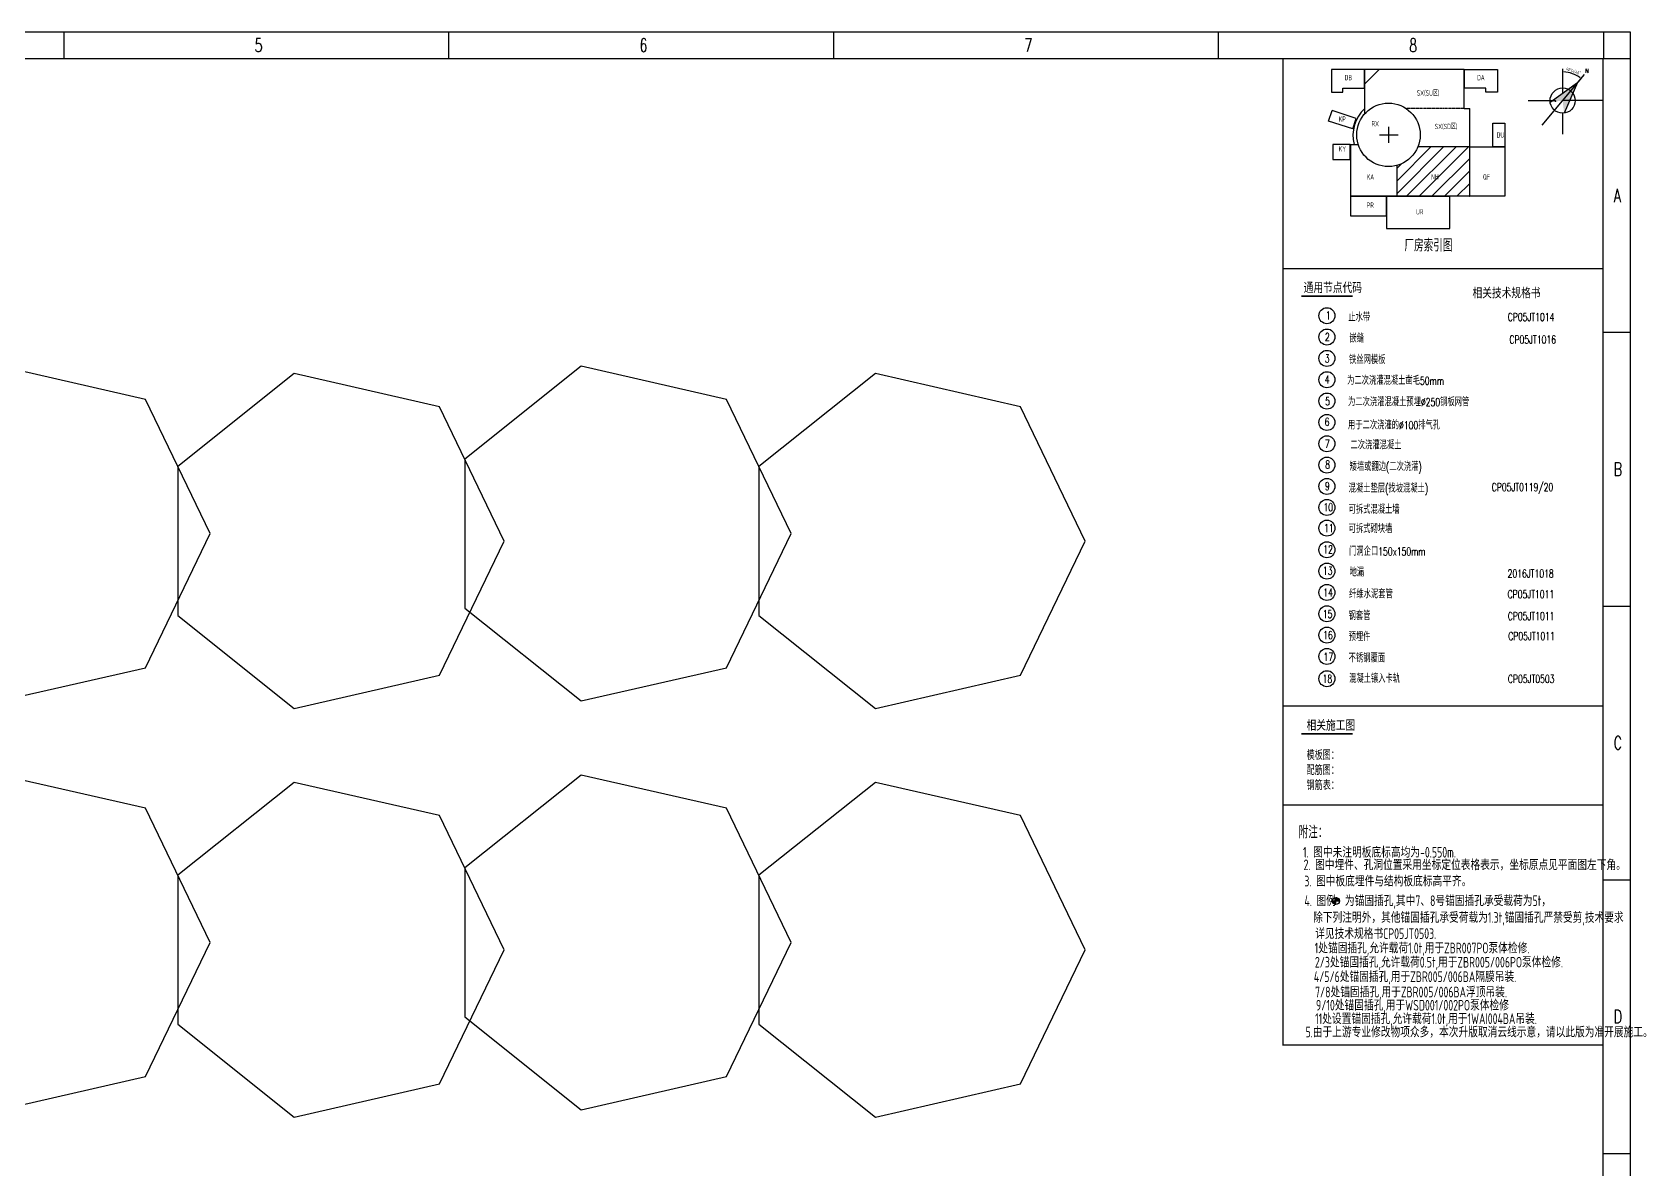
# Model space of a CAD drawing. Extents: x -383207 to 558143, y -95136 to 11777.
# Drawn here: x -280539 to -235619, y -62883 to -30906 of the extents above; entities that cross this region are included whole.
import ezdxf
from ezdxf.enums import TextEntityAlignment as Align

# ---------------------------------------------------------------- set-up
doc = ezdxf.new("R2010")
doc.units = 0
doc.linetypes.add('CENTER', pattern=[50.8, 31.75, -6.35, 6.35, -6.35])
doc.layers.get('0').update_dxf_attribs({"linetype": 'CONTINUOUS'})
for name, color, linetype in [('0S-HOLE', 1, 'CONTINUOUS'), ('B版云线202106', 2, 'CONTINUOUS'), ('C77(文本)', 7, 'CONTINUOUS'), ('DIM', 3, 'CONTINUOUS'), ('NHFVVP_CenterLine', 4, 'CONTINUOUS'), ('TEXT', 4, 'CONTINUOUS'), ('中心线', 2, 'CENTER'), ('缩略图', 4, 'CONTINUOUS')]:
    doc.layers.add(name, color=color, linetype=linetype)
doc.styles.add('ACP1000普通样式', font='tssdeng.shx', dxfattribs={"width": 0.7, "bigfont": 'tssdchn.shx'})
doc.styles.add('HZ', font='TXT.shx', dxfattribs={"width": 0.7, "bigfont": 'hz.shx'})
doc.styles.add('HZbine', font='txt_____.ttf', dxfattribs={"width": 0.7, "bigfont": 'HZTXT'})
doc.styles.add('ROMANT', font='ROMANT.shx', dxfattribs={"width": 0.618, "height": 450, "bigfont": 'ochinese.shx'})
doc.styles.add('S1', font='tssdeng.shx', dxfattribs={"width": 0.7, "bigfont": 'tssdchn.shx'})
doc.styles.add('TSSD_Dimension', font='Tssdeng.shx', dxfattribs={"width": 0.7, "bigfont": 'tssdchn.shx'})
doc.styles.add('TSSD_Label', font='tssdeng.shx', dxfattribs={"width": 0.7, "bigfont": 'hztxt.shx'})

# ---------------------------------------------------------------- blocks, each defined once
blk = doc.blocks.new('_ClosedBlank')
at = {"color": 0}
blk.add_lwpolyline([(0, 0, 0, 0.658, 0), (-2.5, 0, 0.658, 0.658, 0)], format="xyseb", dxfattribs=at)
blk = doc.blocks.new('A$C5E8E3E41')
at = {"layer": 'DIM'}
blk.add_line((160, -2794), (1787, -851), dxfattribs=at)
blk.add_arc((0, -2986), 2685, 52.20852, 87.86565, dxfattribs=at)
at = {"layer": '缩略图'}
for p, q in [((0, 0), (0, -2316)), ((-1925, -5287), (2050, -536)), ((-3235, -2986), (-671, -2986)), ((3695, -2985), (0, -2986)), ((0, -4168), (0, -6137))]:
    blk.add_line(p, q, dxfattribs=at)
blk.add_lwpolyline([(-1172, -3135), (1408, -1304), (135, -4160)], dxfattribs=at)
blk.add_circle((0, -2986), 1181, dxfattribs=at)
blk.add_point((-669, -3033), dxfattribs=at)
blk.add_point((-669, -3033), dxfattribs=at)
for points in [[(0, -2986), (-1172, -3135), (1408, -1304)], [(135, -4160), (1408, -1304), (0, -2986)]]:
    blk.add_solid(points, dxfattribs=at)
at = {"layer": 'DIM', "xscale": 100, "yscale": 100, "zscale": 100}
for p, rotation in [((0, -301), 178.9328260940947), ((1723, -927), 321.1413489768363)]:
    blk.add_blockref('_ClosedBlank', p, dxfattribs=dict(at, rotation=rotation))
at = {"layer": 'DIM', "color": 7, "insert": (1004, -222), "char_height": 300, "attachment_point": 5, "rotation": 340.03709, "style": 'TSSD_Dimension'}
blk.add_mtext('\\A1;40°44\'40"', dxfattribs=at)
at = {"layer": '缩略图', "style": 'ROMANT'}
blk.add_text('N', height=400, dxfattribs=at).set_placement((2099, -395))
blk = doc.blocks.new('A$C3CC76250')
at = {"layer": 'TEXT', "lineweight": 30}
h = blk.add_hatch(dxfattribs=at)
h.set_pattern_fill('ANSI31', color=256, scale=3000, style=0)
h.set_pattern_definition([(45, (-770190, -402651), (-6735.19, 6735.19), [])])
h.paths.add_polyline_path([(1880, 0), (1880, -2491, -0.375525), (4213, -2205), (7459, -2205), (7459, 0)])
h.paths.add_polyline_path([(4726, -1554), (6007, -1554), (6007, -1104), (4726, -1104)], flags=24)
h = blk.add_hatch(dxfattribs=at)
h.set_pattern_fill('ANSI31', color=5, scale=4000, style=0)
h.set_pattern_definition([(45, (-510316.34, 2095162.27), (-353.55339, 353.55339), [])])
h.paths.add_polyline_path([(7781, -4361), (4861, -4361, -0.231141), (3690, -5401), (3690, -7140), (7781, -7140)])
h.paths.add_polyline_path([(5553, -6236), (5965, -6236), (5965, -5872), (5553, -5872)], flags=24)
at = {"linetype": 'CENTER', "ltscale": 0.3}
blk.add_line((7459, -2205), (4213, -2205), dxfattribs=at)
at = {"layer": '中心线'}
for p, q in [((3210, -3227), (3210, -4134)), ((2709, -3682), (3757, -3682))]:
    blk.add_line(p, q, dxfattribs=at)
at = {"layer": '缩略图'}
for p, q in [((7459, 0), (1880, 0)), ((1880, -2491), (1880, 0)), ((7459, -2205), (7459, 0)), ((-152, -2905), (39, -2319)), ((1397, -2765), (39, -2319)), ((7459, -2205), (7781, -2205)), ((7781, -7140), (7781, -2205)), ((1202, -3349), (-152, -2905)), ((1202, -3349), (1397, -2765)), ((1068, -4221), (1068, -7140)), ((1068, -4221), (1509, -4221)), ((7781, -4361), (4861, -4361)), ((3690, -7140), (3690, -5401)), ((3690, -7140), (1068, -7140)), ((7781, -7140), (3690, -7140))]:
    blk.add_line(p, q, dxfattribs=at)
for points in [[(0, -1281), (651, -1281), (651, -1050), (1862, -1050), (1862, 0), (0, 0), (0, -1281)], [(9339, -1281), (8688, -1281), (8688, -1050), (7477, -1050), (7477, 0), (9339, 0), (9339, -1281)], [(1068, -7147), (1068, -8239), (3097, -8239), (3097, -7147), (1068, -7147)]]:
    blk.add_lwpolyline(points, dxfattribs=at)
for points in [[(9083, -4354), (9083, -3017), (9748, -3017), (9748, -4354)], [(1057, -4221), (77, -4221), (77, -5061), (1057, -5061)], [(7788, -4361), (9748, -4361), (9748, -7140), (7788, -7140)], [(3105, -8953), (6654, -8953), (6654, -7147), (3105, -7147)]]:
    blk.add_lwpolyline(points, close=True, dxfattribs=at)
blk.add_circle((3210, -3682), 1785, dxfattribs=at)
blk.add_arc((3210, -3682), 1995, 131.81448, 195.67471, dxfattribs=at)
at = {"layer": 'TEXT', "color": 7, "lineweight": 30, "xscale": 0.6000000000000001, "yscale": 0.6000000000000001, "zscale": 0.6000000000000001}
blk.add_blockref('A$C5E8E3E41', (13001, 36), dxfattribs=at)
at = {"color": 0, "linetype": 'ByBlock', "style": 'TSSD_Label', "width": 0.7}
for s, p in [('DB', (748, -610)), ('DA', (8191, -610)), ('KP', (411, -2945)), ('RX', (2258, -3207)), ('DU', (9291, -3840)), ('KY', (411, -4620)), ('KA', (1987, -6198)), ('NH', (5613, -6198)), ('QF', (8525, -6198)), ('PR', (1987, -7785)), ('UR', (4761, -8162))]:
    blk.add_text(s, height=300, dxfattribs=at).set_placement(p)
at = {"linetype": 'ByBlock', "style": 'TSSD_Label', "width": 0.7}
for s, p in [('SX(SU区)', (4801, -1479)), ('SX(SD区)', (5813, -3361))]:
    blk.add_text(s, height=300, dxfattribs=at).set_placement(p)
blk = doc.blocks.new('A$C4f303797')
at = {"layer": 'TEXT', "color": 7, "lineweight": 30, "xscale": 0.5, "yscale": 0.5, "zscale": 0.5}
blk.add_blockref('A$C3CC76250', (76, 4477), dxfattribs=at)
at = {"layer": 'C77(文本)', "color": 0, "style": 'S1', "width": 0.7}
blk.add_text('厂房索引图', height=350, dxfattribs=at).set_placement((2130, -751), align=Align.BOTTOM_LEFT)
blk = doc.blocks.new('A$Cc6a5050b')
at = {"layer": 'NHFVVP_CenterLine', "ltscale": 10}
blk.add_blockref('A$C4f303797', (-7851, -5335), dxfattribs=at)
blk = doc.blocks.new('A$Ce1f04ecb')
at = {"layer": 'B版云线202106', "xscale": 0.5, "yscale": 0.5, "zscale": 0.5}
blk.add_blockref('A$Cc6a5050b', (-286, -226), dxfattribs=at)

msp = doc.modelspace()

# ---------------------------------------------------------------- hatches: boundary and pattern name
at = {"layer": 'TEXT'}
h = msp.add_hatch(dxfattribs=at)
h.set_pattern_fill('ANSI31', color=4, style=0)
h.set_pattern_definition([(45, (-303791.45, 600473.5615), (-2.24506403, 2.24506403), [])])
edge = h.paths.add_edge_path()
edge.add_line((-243885.8, -55344.1), (-243785.8, -55344.1))
edge.add_arc((-243885.8, -55344.1), 100, 0, 90)
edge.add_line((-243885.8, -55244.1), (-243885.8, -55344.1))
edge = h.paths.add_edge_path()
edge.add_line((-243885.8, -55444.1), (-243885.8, -55344.1))
edge.add_line((-243885.8, -55344.1), (-243985.8, -55344.1))
edge.add_arc((-243885.8, -55344.1), 100, 180, 270)

# ---------------------------------------------------------------- linework, layer by layer
at = {"color": 4, "flags": 128}
for points in [[(-324794.3, -30906.3), (-235619.3, -30906.3)], [(-279647.3, -30906.3), (-279647.3, -31656.3)], [(-268829.3, -30906.3), (-268829.3, -31656.3)], [(-258011.3, -30906.3), (-258011.3, -31656.3)], [(-247193.3, -30906.3), (-247193.3, -31656.3)], [(-236369.3, -30906.3), (-236369.3, -31656.3)], [(-235619.3, -30906.3), (-235619.3, -93981.3)], [(-236369.3, -31656.3), (-235619.3, -31656.3)], [(-236369.3, -39353.2), (-235619.3, -39353.2)], [(-236369.3, -47050.1), (-235619.3, -47050.1)], [(-236369.3, -54746.9), (-235619.3, -54746.9)], [(-236369.3, -62443.8), (-235619.3, -62443.8)]]:
    msp.add_lwpolyline(points, dxfattribs=at)
for points in [[(-324794.3, -30906.3), (-235619.3, -30906.3), (-235619.3, -93981.3), (-324794.3, -93981.3)], [(-275534.3, -45014.5), (-277351.8, -41240.3), (-281435.8, -40308.2), (-284710.9, -42920), (-284710.9, -47109), (-281435.8, -49720.8), (-277351.8, -48788.6)], [(-259198.4, -45014.5), (-261016, -41240.3), (-265099.9, -40308.2), (-268375, -42920), (-268375, -47109), (-265099.9, -49720.8), (-261016, -48788.6)], [(-267266.5, -45221.9), (-269084, -41447.8), (-273168, -40515.6), (-276443.1, -43127.4), (-276443.1, -47316.4), (-273168, -49928.2), (-269084, -48996.1)], [(-250930.6, -45221.9), (-252748.1, -41447.8), (-256832.1, -40515.6), (-260107.2, -43127.4), (-260107.2, -47316.4), (-256832.1, -49928.2), (-252748.1, -48996.1)], [(-275534.3, -56509.9), (-277351.8, -52735.7), (-281435.8, -51803.6), (-284710.9, -54415.4), (-284710.9, -58604.4), (-281435.8, -61216.2), (-277351.8, -60284)], [(-267266.5, -56717.3), (-269084, -52943.1), (-273168, -52011), (-276443.1, -54622.8), (-276443.1, -58811.8), (-273168, -61423.6), (-269084, -60491.4)], [(-259198.4, -56509.9), (-261016, -52735.7), (-265099.9, -51803.6), (-268375, -54415.4), (-268375, -58604.4), (-265099.9, -61216.2), (-261016, -60284)], [(-250930.6, -56717.3), (-252748.1, -52943.1), (-256832.1, -52011), (-260107.2, -54622.8), (-260107.2, -58811.8), (-256832.1, -61423.6), (-252748.1, -60491.4)]]:
    msp.add_lwpolyline(points, close=True)
at = {"color": 4, "const_width": 37.5}
msp.add_lwpolyline([(-322919.3, -31656.3), (-236375.3, -31656.3), (-236375.3, -93231.3), (-322919.3, -93231.3)], close=True, dxfattribs=at)
at = {"layer": 'C77(文本)', "color": 4}
for p, q in [((-244475.3, -31656.3), (-236375.3, -31656.3)), ((-236375.3, -52868), (-236375.3, -31656.3)), ((-236368.1, -49868.8), (-245375.3, -49868.8)), ((-236367.3, -52648.2), (-245375.3, -52648.2))]:
    msp.add_line(p, q, dxfattribs=at)
at = {"layer": 'C77(文本)', "const_width": 45}
for points in [[(-244862.2, -38337.7), (-243416.3, -38337.7)], [(-244862.2, -50643.8), (-243416.3, -50643.8)]]:
    msp.add_lwpolyline(points, dxfattribs=at)
at = {"layer": 'TEXT', "color": 4}
for p, q in [((-243885.8, -55444.1), (-243885.8, -55244.1)), ((-243985.8, -55344.1), (-243785.8, -55344.1))]:
    msp.add_line(p, q, dxfattribs=at)
at = {"layer": 'TEXT'}
for centre in [(-244139, -38885.7), (-244139, -39485.7), (-244139, -40085.7), (-244139, -40685.7), (-244139, -41285.7), (-244139, -41885.7), (-244139, -42485.7), (-244139, -43085.7), (-244139, -43685.7), (-244139, -44279), (-244139, -44860.4), (-244139, -45469.5), (-244139, -46069.5), (-244139, -46669.5), (-244139, -47269.5), (-244139, -47869.5), (-244139, -48469.1), (-244139, -49093.9)]:
    msp.add_circle(centre, 225, dxfattribs=at)
at = {"layer": 'TEXT', "color": 4}
msp.add_circle((-243885.8, -55344.1), 100, dxfattribs=at)
at = {"layer": '缩略图'}
msp.add_line((-245375.3, -37562.6), (-236375.3, -37562.6), dxfattribs=at)
msp.add_lwpolyline([(-236375.3, -59397.3, 36, 36, 0), (-245375.3, -59397.3, 40, 40, 0), (-245375.3, -31656.3, 40, 40, 0)], format="xyseb", dxfattribs=at)

# ---------------------------------------------------------------- block references
at = {"layer": '0S-HOLE', "xscale": 2, "yscale": 2, "zscale": 2}
msp.add_blockref('A$Ce1f04ecb', (-235667.5, -30649), dxfattribs=at)

# ---------------------------------------------------------------- texts
at = {"color": 4, "style": 'HZbine', "width": 0.7}
for s, p in [('5', (-274282.2, -31468.8)), ('6', (-263464.2, -31468.8)), ('7', (-252646.2, -31468.8)), ('8', (-241828.2, -31468.8)), ('A', (-236080.2, -35692.8)), ('B', (-236080.2, -43389.7)), ('C', (-236080.2, -51086.5)), ('D', (-236080.2, -58783.4))]:
    msp.add_text(s, height=375, dxfattribs=at).set_placement(p)
at = {"layer": 'C77(文本)', "style": 'S1', "width": 0.7}
for s, height, p in [('通用节点代码', 300, (-244793.2, -38250.3)), ('相关施工图', 300, (-244711.7, -50556.5)), ('附注：', 350, (-244933.7, -53582.1))]:
    msp.add_text(s, height=height, dxfattribs=at).set_placement(p)
at = {"layer": 'C77(文本)', "color": 4, "style": 'S1', "width": 0.7}
for s, p in [('模板图：', (-244712, -51376.2)), ('配筋图：', (-244712, -51798.4)), ('钢筋表：', (-244712, -52220.8))]:
    msp.add_text(s, height=250, dxfattribs=at).set_placement(p)
at = {"layer": 'TEXT', "style": 'HZ', "width": 0.7}
for s, height, p in [('相关技术规格书', 300, (-240047.3, -38398.8)), ('1', 225, (-244172.5, -38989.1)), ('止水带', 225, (-243539.1, -39046.2)), ('CP05JT1014', 225, (-239056, -39036.2)), ('2', 225, (-244195.7, -39597.3)), ('嵌缝', 225, (-243505.2, -39638.8)), ('CP05JT1016', 225, (-239009.7, -39671)), ('3', 225, (-244199.1, -40201.4)), ('铁丝网模板', 225, (-243518.1, -40241.4)), ('4', 225, (-244197.1, -40792.9)), (' 为二次浇灌混凝土凿毛50mm', 225, (-243711.4, -40825.8)), ('5', 225, (-244188.4, -41404.9)), ('为二次浇灌混凝土预埋%%C250钢板网管', 225, (-243544.9, -41429.1)), ('6', 225, (-244204, -41983.8)), ('用于二次浇灌的%%c100排气孔', 225, (-243547, -42079.1)), ('7', 225, (-244195.1, -42605.2)), ('二次浇灌混凝土', 225, (-243477.7, -42640.4)), ('8', 225, (-244188.9, -43183.6)), ('矮墙或翻边(二次浇灌)', 225, (-243503.4, -43247.4)), ('9', 225, (-244193, -43790)), ('CP05JT0119/20', 225, (-239505.7, -43820.5)), ('混凝土垫层(找坡混凝土)', 225, (-243529, -43856.8)), ('10', 225, (-244237.8, -44384.2)), ('可拆式混凝土墙', 225, (-243529, -44452.1)), ('11', 225, (-244219.8, -44972)), ('可拆式砌块墙', 225, (-243529, -44994)), ('12', 225, (-244240.8, -45572.2)), ('门洞企口150x150mm', 225, (-243516.2, -45628.8)), ('13', 225, (-244249.6, -46172.4)), ('地漏', 225, (-243503.4, -46216.6)), ('2016JT1018', 225, (-239060.6, -46248.8)), ('14', 225, (-244240.3, -46783.4)), ('纤维水泥套管', 225, (-243516.2, -46828.7)), ('CP05JT1011', 225, (-239060.6, -46830.7)), ('15', 225, (-244254.5, -47388)), ('钢套管', 225, (-243529, -47440.7)), ('CP05JT1011', 225, (-239055.2, -47446.6)), ('16', 225, (-244244.3, -47980.3)), ('预埋件', 225, (-243529, -48030.6)), ('CP05JT1011', 225, (-239042.1, -48008.4)), ('17', 225, (-244235.1, -48592.1)), ('不锈钢覆面', 225, (-243529, -48630.2)), ('混凝土镶入卡轨', 225, (-243516.2, -49207.7)), ('18', 225, (-244261.7, -49208.3)), ('CP05JT0503', 225, (-239052, -49213.1))]:
    msp.add_text(s, height=height, dxfattribs=at).set_placement(p)
at = {"layer": 'TEXT', "color": 1, "style": 'ACP1000普通样式', "width": 0.7}
msp.add_text('1. 图中未注明板底标高均为-0.550m.', height=300, dxfattribs=at).set_placement((-244811.6, -54124.9))
for s, p in [('2. 图中埋件、孔洞位置采用坐标定位表格表示，坐标原点见平面图左下角。', (-244795.8, -54568.2)), ('3. 图中板底埋件与结构板底标高平齐。', (-244773.4, -55026.5)), ('5.由于上游专业修改物项众多，本次升版取消云线示意，请以此版为准开展施工。', (-244741.1, -59269.5))]:
    msp.add_text(s, height=300, dxfattribs=at).set_placement(p, align=Align.BOTTOM_LEFT)
at = {"layer": 'TEXT', "color": 2, "style": 'ACP1000普通样式', "width": 0.7}
for s, p in [('4. 图例  为锚固插孔,其中7、8号锚固插孔承受载荷为5t，', (-244772, -55488.4)), ('除下列注明外，其他锚固插孔承受荷载为1.3t,锚固插孔严禁受剪,技术要求', (-244527.8, -55958.9)), ('详见技术规格书CP05JT0503.', (-244469.7, -56411.8)), ('1处锚固插孔,允许载荷1.0t,用于ZBR007PO泵体检修.', (-244483.5, -56817.6)), ('2/3处锚固插孔,允许载荷0.5t,用于ZBR005/006PO泵体检修.', (-244477.3, -57215.8)), ('4/5/6处锚固插孔,用于ZBR005/006BA隔膜吊装.', (-244507.7, -57624.2)), ('7/8处锚固插孔,用于ZBR005/006BA浮顶吊装.', (-244474, -58055.6)), ('9/10处锚固插孔,用于WSD001/002PO泵体检修', (-244446.3, -58425.7)), ('11处设置锚固插孔,允许载荷1.0t,用于1WAI004BA吊装.', (-244471.7, -58805.1))]:
    msp.add_text(s, height=300, dxfattribs=at).set_placement(p)

doc.saveas('drawing.dxf')
